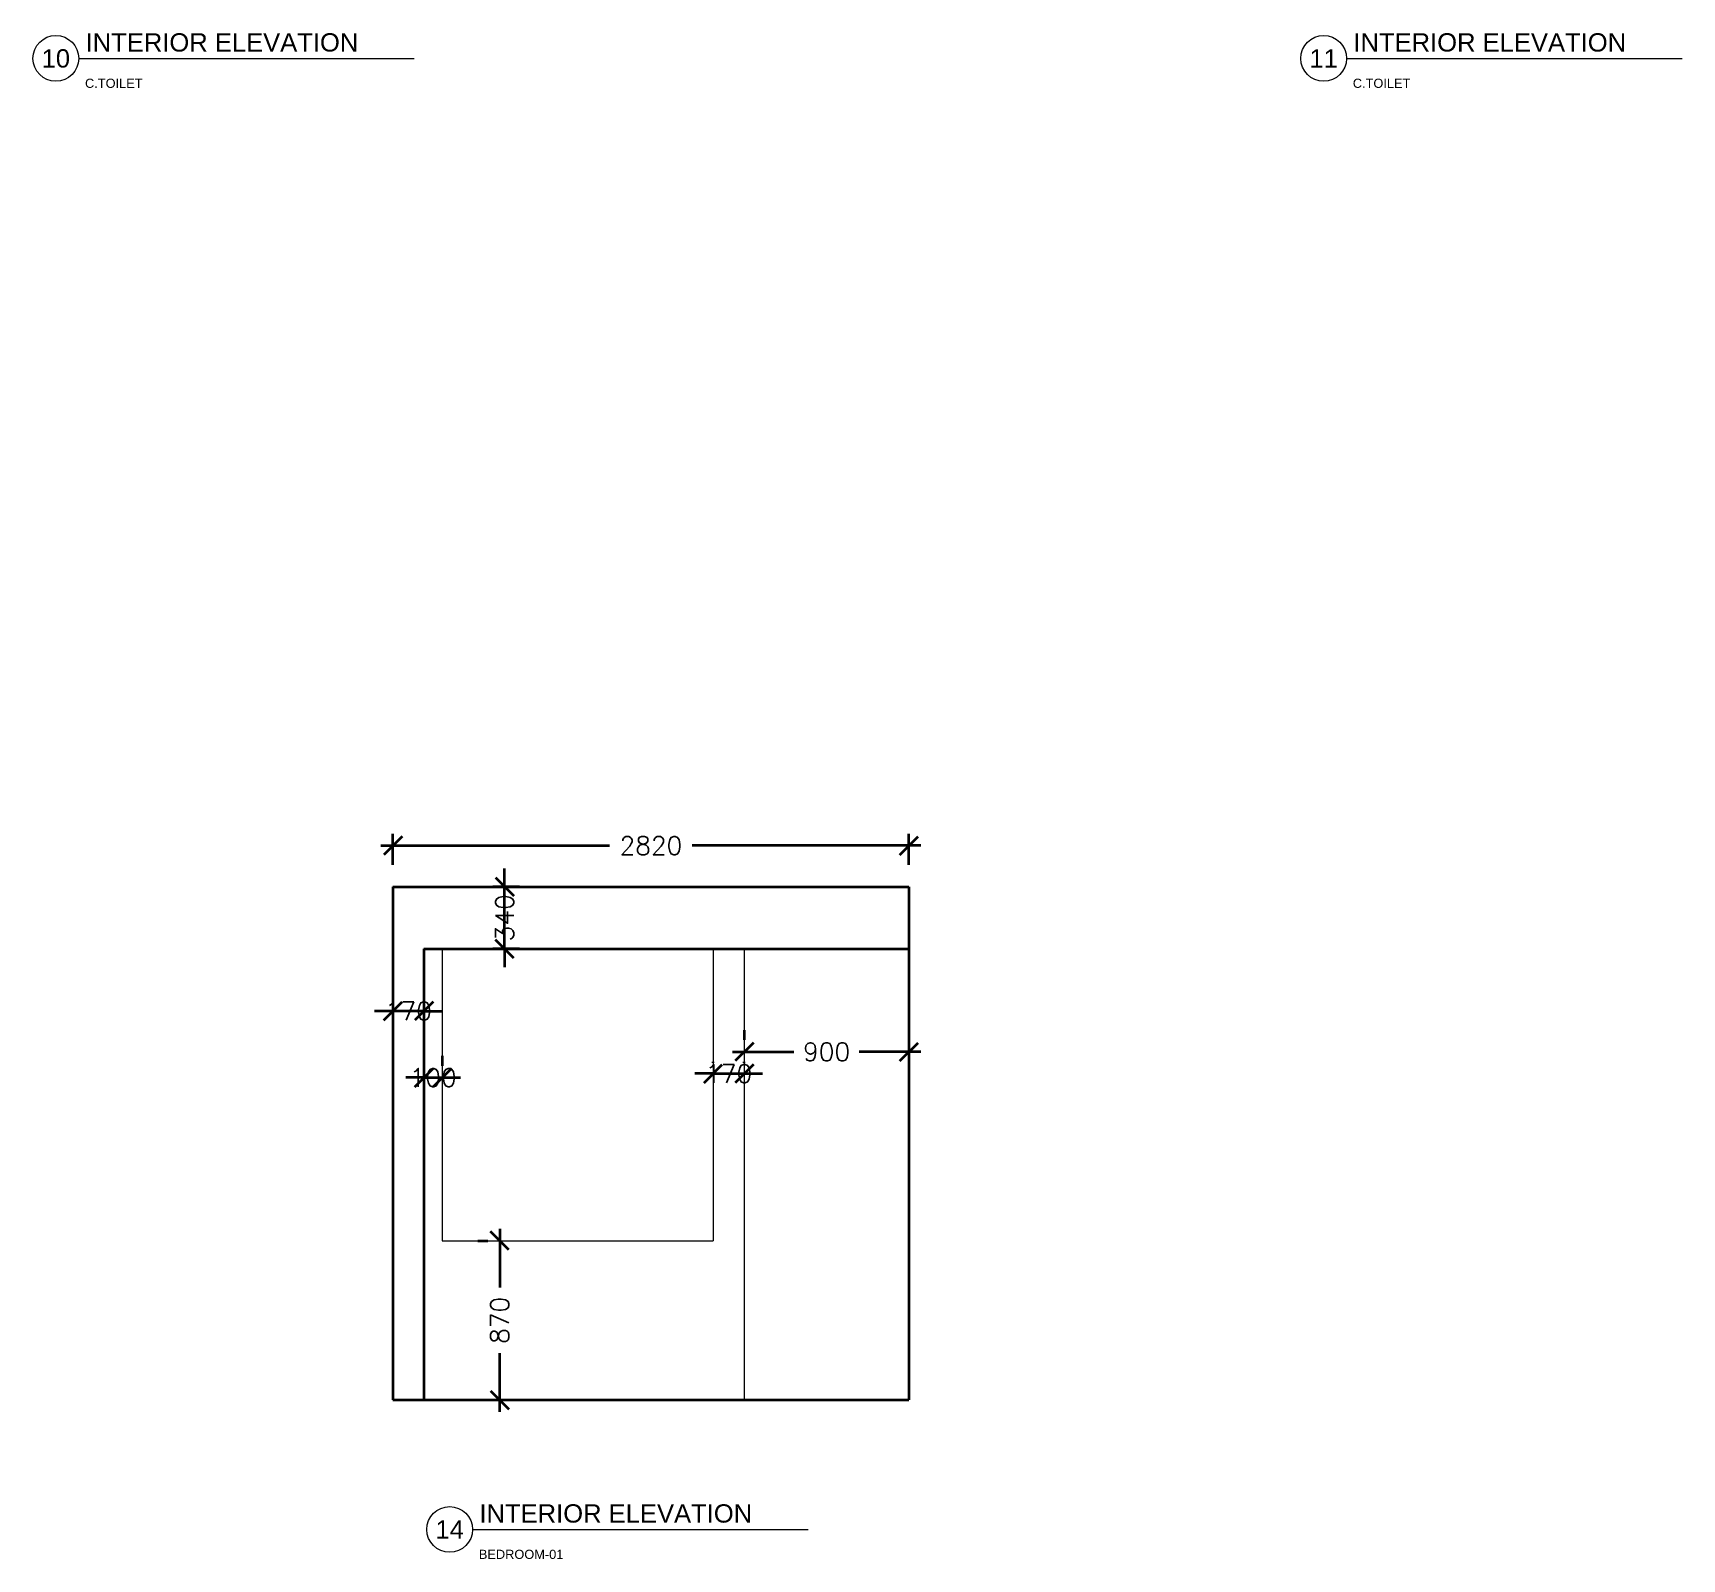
# Model space of a CAD drawing. Header units: millimetres. Extents: x -9330 to 74540, y -13540 to 80317.
# Drawn here: x 10867 to 19877, y 23530 to 31871 of the extents above; entities that cross this region are included whole.
import ezdxf
from ezdxf.enums import TextEntityAlignment as Align

# ---------------------------------------------------------------- set-up
doc = ezdxf.new("R2010")
doc.units = ezdxf.units.MM
for name, color, linetype, lineweight in [('LS_DR_Door', 34, 'Continuous', 5), ('LS_DR_Elivation', 7, 'Continuous', 35), ('LS_DR_Symbol', 6, 'Continuous', 0), ('LS_DR_Window', 30, 'Continuous', 5)]:
    doc.layers.add(name, color=color, linetype=linetype, lineweight=lineweight)
doc.styles.add('ROMANS', font='romans.shx')
doc.styles.get("Standard").update_dxf_attribs({"font": 'arial.ttf'})
doc.dimstyles.new('MD50', dxfattribs={"dimscale": 50, "dimtxt": 1.9, "dimasz": 1.3, "dimexe": 1.3, "dimexo": 2.38, "dimgap": 1, "dimtad": 1, "dimdec": 0, "dimzin": 3, "dimdsep": 46, "dimtxsty": 'ROMANS', "dimblk": 'OBLIQUE', "dimcen": -1.9, "dimdle": 1.3, "dimclrd": 150, "dimclre": 150, "dimclrt": 256, "dimadec": 0, "dimazin": 0, "dimtfac": 1, "dimtdec": 0, "dimtix": 1, "dimtmove": 2, "dimatfit": 3, "dimfxl": 1, "dimtolj": 1, "dimtzin": 3, "dimarcsym": 0})

# ---------------------------------------------------------------- blocks, each defined once
blk = doc.blocks.new('*U6')
at = {"linetype": 'Continuous'}
blk.add_line((5, 0), (78.33, 0), dxfattribs=at)
blk.add_circle((0, 0), 5, dxfattribs=at)
at = {"color": 7}
for tag, p, height in [('LABELNAME', (6.5, 1.5), 4), ('DES.LINE.01', (6.37, -3.27), 2), ('DES.LINE.02', (6.37, -6.39), 2)]:
    blk.add_attdef(tag, p, '', height=height, dxfattribs=at)
blk.add_attdef('88', text='', height=4, dxfattribs=at).set_placement((0, 0), align=Align.MIDDLE_CENTER)
blk = doc.blocks.new('_Oblique')
at = {"color": 0, "linetype": 'ByBlock', "lineweight": -2}
blk.add_line((-0.5, -0.5), (0.5, 0.5), dxfattribs=at)
blk = doc.blocks.new('*D286')
at = {"layer": 'Defpoints', "color": 0, "ltscale": 0.25, "transparency": 16777216}
for p in [(15653.2, 27429), (12833.2, 27204.5), (15653.2, 27204.5)]:
    blk.add_point(p, dxfattribs=at)
at = {"layer": 'LS_DR_Elivation', "color": 8, "ltscale": 0.25, "transparency": 16777216}
for p, q in [((12833.2, 27323.5), (12833.2, 27494)), ((15653.2, 27323.5), (15653.2, 27494))]:
    blk.add_line(p, q, dxfattribs=at)
at = {"layer": 'LS_DR_Elivation', "color": 5, "ltscale": 0.25, "transparency": 16777216}
for p, q in [((12768.2, 27429), (14017, 27429)), ((15718.2, 27429), (14469.3, 27429))]:
    blk.add_line(p, q, dxfattribs=at)
at = {"layer": 'LS_DR_Elivation', "color": 5, "ltscale": 0.25, "transparency": 16777216, "xscale": 100, "yscale": 100, "zscale": 100, "rotation": 180}
blk.add_blockref('_Oblique', (12833.2, 27429), dxfattribs=at)
at = {"layer": 'LS_DR_Elivation', "color": 5, "ltscale": 0.25, "transparency": 16777216, "xscale": 100, "yscale": 100, "zscale": 100}
blk.add_blockref('_Oblique', (15653.2, 27429), dxfattribs=at)
at = {"layer": 'LS_DR_Elivation', "color": 1, "ltscale": 0.25, "transparency": 16777216, "insert": (14243.2, 27429), "char_height": 100, "attachment_point": 5, "style": 'ROMANS'}
blk.add_mtext('\\A1;2820', dxfattribs=at)
blk = doc.blocks.new('*D293')
at = {"layer": 'Defpoints', "color": 0, "ltscale": 0.25, "transparency": 16777216}
for p in [(13443.7, 27204.5), (13643.2, 27204.5), (13643.2, 26864.5)]:
    blk.add_point(p, dxfattribs=at)
at = {"layer": 'LS_DR_Elivation', "color": 5, "ltscale": 0.25, "transparency": 16777216}
for p, q in [((13443.7, 27204.5), (13443.7, 27304.5)), ((13443.7, 26864.5), (13443.7, 27204.5)), ((13443.7, 26864.5), (13443.7, 26764.5))]:
    blk.add_line(p, q, dxfattribs=at)
at = {"layer": 'LS_DR_Elivation', "color": 8, "ltscale": 0.25, "transparency": 16777216}
for p, q in [((13524.2, 27204.5), (13378.7, 27204.5)), ((13524.2, 26864.5), (13378.7, 26864.5))]:
    blk.add_line(p, q, dxfattribs=at)
at = {"layer": 'LS_DR_Elivation', "color": 5, "ltscale": 0.25, "transparency": 16777216, "xscale": 100, "yscale": 100, "zscale": 100}
for p, rotation in [((13443.7, 27204.5), 270), ((13443.7, 26864.5), 90)]:
    blk.add_blockref('_Oblique', p, dxfattribs=dict(at, rotation=rotation))
at = {"layer": 'LS_DR_Elivation', "color": 1, "ltscale": 0.25, "transparency": 16777216, "insert": (13443.7, 27034.5), "char_height": 100, "attachment_point": 5, "rotation": 90, "style": 'ROMANS'}
blk.add_mtext('\\A1;340', dxfattribs=at)
blk = doc.blocks.new('*D294')
at = {"layer": 'Defpoints', "color": 0, "ltscale": 0.25, "transparency": 16777216}
for p in [(12833.2, 26525), (12833.2, 26525), (13003.2, 26525)]:
    blk.add_point(p, dxfattribs=at)
at = {"layer": 'LS_DR_Elivation', "color": 8, "ltscale": 0.25, "transparency": 16777216}
for p, q in [((12833.2, 26644), (12833.2, 26590)), ((13003.2, 26644), (13003.2, 26590))]:
    blk.add_line(p, q, dxfattribs=at)
at = {"layer": 'LS_DR_Elivation', "color": 5, "ltscale": 0.25, "transparency": 16777216}
for p, q in [((12833.2, 26525), (12733.2, 26525)), ((13003.2, 26525), (12833.2, 26525)), ((13003.2, 26525), (13103.2, 26525))]:
    blk.add_line(p, q, dxfattribs=at)
at = {"layer": 'LS_DR_Elivation', "color": 5, "ltscale": 0.25, "transparency": 16777216, "xscale": 100, "yscale": 100, "zscale": 100}
blk.add_blockref('_Oblique', (12833.2, 26525), dxfattribs=at)
at = {"layer": 'LS_DR_Elivation', "color": 5, "ltscale": 0.25, "transparency": 16777216, "xscale": 100, "yscale": 100, "zscale": 100, "rotation": 180}
blk.add_blockref('_Oblique', (13003.2, 26525), dxfattribs=at)
at = {"layer": 'LS_DR_Elivation', "color": 1, "ltscale": 0.25, "transparency": 16777216, "insert": (12918.2, 26525), "char_height": 100, "attachment_point": 5, "style": 'ROMANS'}
blk.add_mtext('\\A1;170', dxfattribs=at)
blk = doc.blocks.new('*D264')
at = {"layer": 'Defpoints', "color": 0, "ltscale": 0.25, "transparency": 16777216}
for p in [(13003.2, 26161), (13103.2, 26161), (13103.2, 26161)]:
    blk.add_point(p, dxfattribs=at)
at = {"layer": 'LS_DR_Elivation', "color": 8, "ltscale": 0.25, "transparency": 16777216}
for p, q in [((13003.2, 26280), (13003.2, 26226)), ((13103.2, 26280), (13103.2, 26226))]:
    blk.add_line(p, q, dxfattribs=at)
at = {"layer": 'LS_DR_Elivation', "color": 5, "ltscale": 0.25, "transparency": 16777216}
for p, q in [((13003.2, 26161), (12903.2, 26161)), ((13003.2, 26161), (13103.2, 26161)), ((13103.2, 26161), (13203.2, 26161))]:
    blk.add_line(p, q, dxfattribs=at)
at = {"layer": 'LS_DR_Elivation', "color": 5, "ltscale": 0.25, "transparency": 16777216, "xscale": 100, "yscale": 100, "zscale": 100}
blk.add_blockref('_Oblique', (13003.2, 26161), dxfattribs=at)
at = {"layer": 'LS_DR_Elivation', "color": 5, "ltscale": 0.25, "transparency": 16777216, "xscale": 100, "yscale": 100, "zscale": 100, "rotation": 180}
blk.add_blockref('_Oblique', (13103.2, 26161), dxfattribs=at)
at = {"layer": 'LS_DR_Elivation', "color": 1, "ltscale": 0.25, "transparency": 16777216, "insert": (13053.2, 26161), "char_height": 100, "attachment_point": 5, "style": 'ROMANS'}
blk.add_mtext('\\A1;100', dxfattribs=at)
blk = doc.blocks.new('*D265')
at = {"layer": 'Defpoints', "color": 0, "ltscale": 0.25, "transparency": 16777216}
for p in [(13417.2, 25269.5), (13417.2, 24399.5), (13417.2, 24399.5)]:
    blk.add_point(p, dxfattribs=at)
at = {"layer": 'LS_DR_Elivation', "color": 5, "ltscale": 0.25, "transparency": 16777216}
for p, q in [((13417.2, 25334.5), (13417.2, 25013.1)), ((13417.2, 24334.5), (13417.2, 24655.9))]:
    blk.add_line(p, q, dxfattribs=at)
at = {"layer": 'LS_DR_Elivation', "color": 8, "ltscale": 0.25, "transparency": 16777216}
for p, q in [((13298.2, 25269.5), (13352.2, 25269.5)), ((13298.2, 24399.5), (13352.2, 24399.5))]:
    blk.add_line(p, q, dxfattribs=at)
at = {"layer": 'LS_DR_Elivation', "color": 5, "ltscale": 0.25, "transparency": 16777216, "xscale": 100, "yscale": 100, "zscale": 100}
for p, rotation in [((13417.2, 25269.5), 90), ((13417.2, 24399.5), 270)]:
    blk.add_blockref('_Oblique', p, dxfattribs=dict(at, rotation=rotation))
at = {"layer": 'LS_DR_Elivation', "color": 1, "ltscale": 0.25, "transparency": 16777216, "insert": (13417.2, 24834.5), "char_height": 100, "attachment_point": 5, "rotation": 90, "style": 'ROMANS'}
blk.add_mtext('\\A1;870', dxfattribs=at)
blk = doc.blocks.new('*D266')
at = {"layer": 'Defpoints', "color": 0, "ltscale": 0.25, "transparency": 16777216}
for p in [(14753.2, 26302), (15653.2, 26302), (15653.2, 26302)]:
    blk.add_point(p, dxfattribs=at)
at = {"layer": 'LS_DR_Elivation', "color": 8, "ltscale": 0.25, "transparency": 16777216}
for p, q in [((14753.2, 26421), (14753.2, 26367)), ((15653.2, 26421), (15653.2, 26367))]:
    blk.add_line(p, q, dxfattribs=at)
at = {"layer": 'LS_DR_Elivation', "color": 5, "ltscale": 0.25, "transparency": 16777216}
for p, q in [((14688.2, 26302), (15024.6, 26302)), ((15718.2, 26302), (15381.7, 26302))]:
    blk.add_line(p, q, dxfattribs=at)
at = {"layer": 'LS_DR_Elivation', "color": 5, "ltscale": 0.25, "transparency": 16777216, "xscale": 100, "yscale": 100, "zscale": 100, "rotation": 180}
blk.add_blockref('_Oblique', (14753.2, 26302), dxfattribs=at)
at = {"layer": 'LS_DR_Elivation', "color": 5, "ltscale": 0.25, "transparency": 16777216, "xscale": 100, "yscale": 100, "zscale": 100}
blk.add_blockref('_Oblique', (15653.2, 26302), dxfattribs=at)
at = {"layer": 'LS_DR_Elivation', "color": 1, "ltscale": 0.25, "transparency": 16777216, "insert": (15203.2, 26302), "char_height": 100, "attachment_point": 5, "style": 'ROMANS'}
blk.add_mtext('\\A1;900', dxfattribs=at)
blk = doc.blocks.new('*D267')
at = {"layer": 'Defpoints', "color": 0, "ltscale": 0.25, "transparency": 16777216}
for p in [(14753.2, 26183), (14583.2, 26123), (14753.2, 26123)]:
    blk.add_point(p, dxfattribs=at)
at = {"layer": 'LS_DR_Elivation', "color": 8, "ltscale": 0.25, "transparency": 16777216}
for p, q in [((14583.2, 26242), (14583.2, 26248)), ((14753.2, 26242), (14753.2, 26248))]:
    blk.add_line(p, q, dxfattribs=at)
at = {"layer": 'LS_DR_Elivation', "color": 5, "ltscale": 0.25, "transparency": 16777216}
for p, q in [((14583.2, 26183), (14483.2, 26183)), ((14583.2, 26183), (14753.2, 26183)), ((14753.2, 26183), (14853.2, 26183))]:
    blk.add_line(p, q, dxfattribs=at)
at = {"layer": 'LS_DR_Elivation', "color": 5, "ltscale": 0.25, "transparency": 16777216, "xscale": 100, "yscale": 100, "zscale": 100}
blk.add_blockref('_Oblique', (14583.2, 26183), dxfattribs=at)
at = {"layer": 'LS_DR_Elivation', "color": 5, "ltscale": 0.25, "transparency": 16777216, "xscale": 100, "yscale": 100, "zscale": 100, "rotation": 180}
blk.add_blockref('_Oblique', (14753.2, 26183), dxfattribs=at)
at = {"layer": 'LS_DR_Elivation', "color": 1, "ltscale": 0.25, "transparency": 16777216, "insert": (14668.2, 26183), "char_height": 100, "attachment_point": 5, "style": 'ROMANS'}
blk.add_mtext('\\A1;170', dxfattribs=at)

msp = doc.modelspace()

# ---------------------------------------------------------------- linework, layer by layer
at = {"layer": 'LS_DR_Door', "ltscale": 0.25}
msp.add_line((14753.2, 26864.5), (14753.2, 24399.5), dxfattribs=at)
at = {"layer": 'LS_DR_Elivation', "color": 9, "ltscale": 0.25, "true_color": 0xc7c8ca}
for p, q in [((12833.2, 27204.5), (12833.2, 24399.5)), ((12833.2, 27204.5), (15653.2, 27204.5)), ((15653.2, 27204.5), (15653.2, 24399.5)), ((13003.2, 26864.5), (13003.2, 24399.5)), ((13003.2, 26864.5), (15653.2, 26864.5)), ((12833.2, 24399.5), (15653.2, 24399.5))]:
    msp.add_line(p, q, dxfattribs=at)
at = {"layer": 'LS_DR_Window', "ltscale": 0.25}
for p, q in [((13103.2, 26864.5), (13103.2, 25269.5)), ((14583.2, 26864.5), (14583.2, 25269.5)), ((13103.2, 25269.5), (14583.2, 25269.5))]:
    msp.add_line(p, q, dxfattribs=at)

# ---------------------------------------------------------------- block references
at = {"layer": 'LS_DR_Symbol', "ltscale": 0.25}
ref = msp.add_blockref('*U6', (10991.6, 31732), dxfattribs=dict(at, xscale=25, yscale=25, zscale=25))
ref.add_attrib('88', '10', dxfattribs={"layer": '0', "color": 7, "height": 100}).set_placement((10991.6, 31732), align=Align.MIDDLE_CENTER)
ref.add_attrib('LABELNAME', 'INTERIOR ELEVATION ', (11154.1, 31769.5), dxfattribs={"layer": '0', "color": 7, "height": 100})
ref.add_attrib('DES.LINE.01', 'C.TOILET', (11151, 31571), dxfattribs={"layer": '0', "color": 7, "height": 50})
ref = msp.add_blockref('*U6', (17919.1, 31732), dxfattribs=dict(at, xscale=25, yscale=25, zscale=25))
ref.add_attrib('88', '11', dxfattribs={"layer": '0', "color": 7, "height": 100}).set_placement((17919.1, 31732), align=Align.MIDDLE_CENTER)
ref.add_attrib('LABELNAME', 'INTERIOR ELEVATION ', (18081.6, 31769.5), dxfattribs={"layer": '0', "color": 7, "height": 100})
ref.add_attrib('DES.LINE.01', 'C.TOILET', (18078.5, 31571), dxfattribs={"layer": '0', "color": 7, "height": 50})
ref = msp.add_blockref('*U6', (13143.6, 23691.5), dxfattribs=dict(at, xscale=25, yscale=25, zscale=25))
ref.add_attrib('88', '14', dxfattribs={"layer": '0', "color": 7, "height": 100}).set_placement((13143.6, 23691.5), align=Align.MIDDLE_CENTER)
ref.add_attrib('LABELNAME', 'INTERIOR ELEVATION ', (13306.1, 23729), dxfattribs={"layer": '0', "color": 7, "height": 100})
ref.add_attrib('DES.LINE.01', 'BEDROOM-01', (13303, 23530.5), dxfattribs={"layer": '0', "color": 7, "height": 50})

# ---------------------------------------------------------------- dimensions: what is measured, and where the dimension line sits
at = {"layer": 'LS_DR_Elivation', "color": 9, "ltscale": 0.25, "true_color": 0xc7c8ca}
for base, p1, p2, picture, middle in [((15653.2, 27429), (12833.2, 27204.5), (15653.2, 27204.5), '*D286', (14243.2, 27429)), ((12833.2, 26525), (13003.2, 26525), (12833.2, 26525), '*D294', (12918.2, 26525)), ((15653.2, 26302), (14753.2, 26302), (15653.2, 26302), '*D266', (15203.2, 26302)), ((13103.2, 26161), (13003.2, 26161), (13103.2, 26161), '*D264', (13053.2, 26161)), ((14753.2, 26183), (14583.2, 26123), (14753.2, 26123), '*D267', (14668.2, 26183))]:
    dim = msp.add_linear_dim(base=base, p1=p1, p2=p2, dimstyle='MD50', override={"dimtxt": 2, "dimasz": 2, "dimtad": 0, "dimclrd": 5, "dimclre": 8, "dimclrt": 1, "dimfxl": 30, "dimlwd": 65535, "dimlwe": 65535, "dimarcsym": 2}, dxfattribs=at)
    dim.commit()
    dim.dimension.update_dxf_attribs({"geometry": picture, "text_midpoint": middle})
for base, p1, p2, picture, middle in [((13443.7, 27204.5), (13643.2, 26864.5), (13643.2, 27204.5), '*D293', (13443.7, 27034.5)), ((13417.2, 24399.5), (13417.2, 25269.5), (13417.2, 24399.5), '*D265', (13417.2, 24834.5))]:
    dim = msp.add_linear_dim(base=base, p1=p1, p2=p2, angle=90, dimstyle='MD50', override={"dimtxt": 2, "dimasz": 2, "dimtad": 0, "dimclrd": 5, "dimclre": 8, "dimclrt": 1, "dimfxl": 30, "dimlwd": 65535, "dimlwe": 65535, "dimarcsym": 2}, dxfattribs=at)
    dim.commit()
    dim.dimension.update_dxf_attribs({"geometry": picture, "text_midpoint": middle})

doc.saveas('drawing.dxf')
